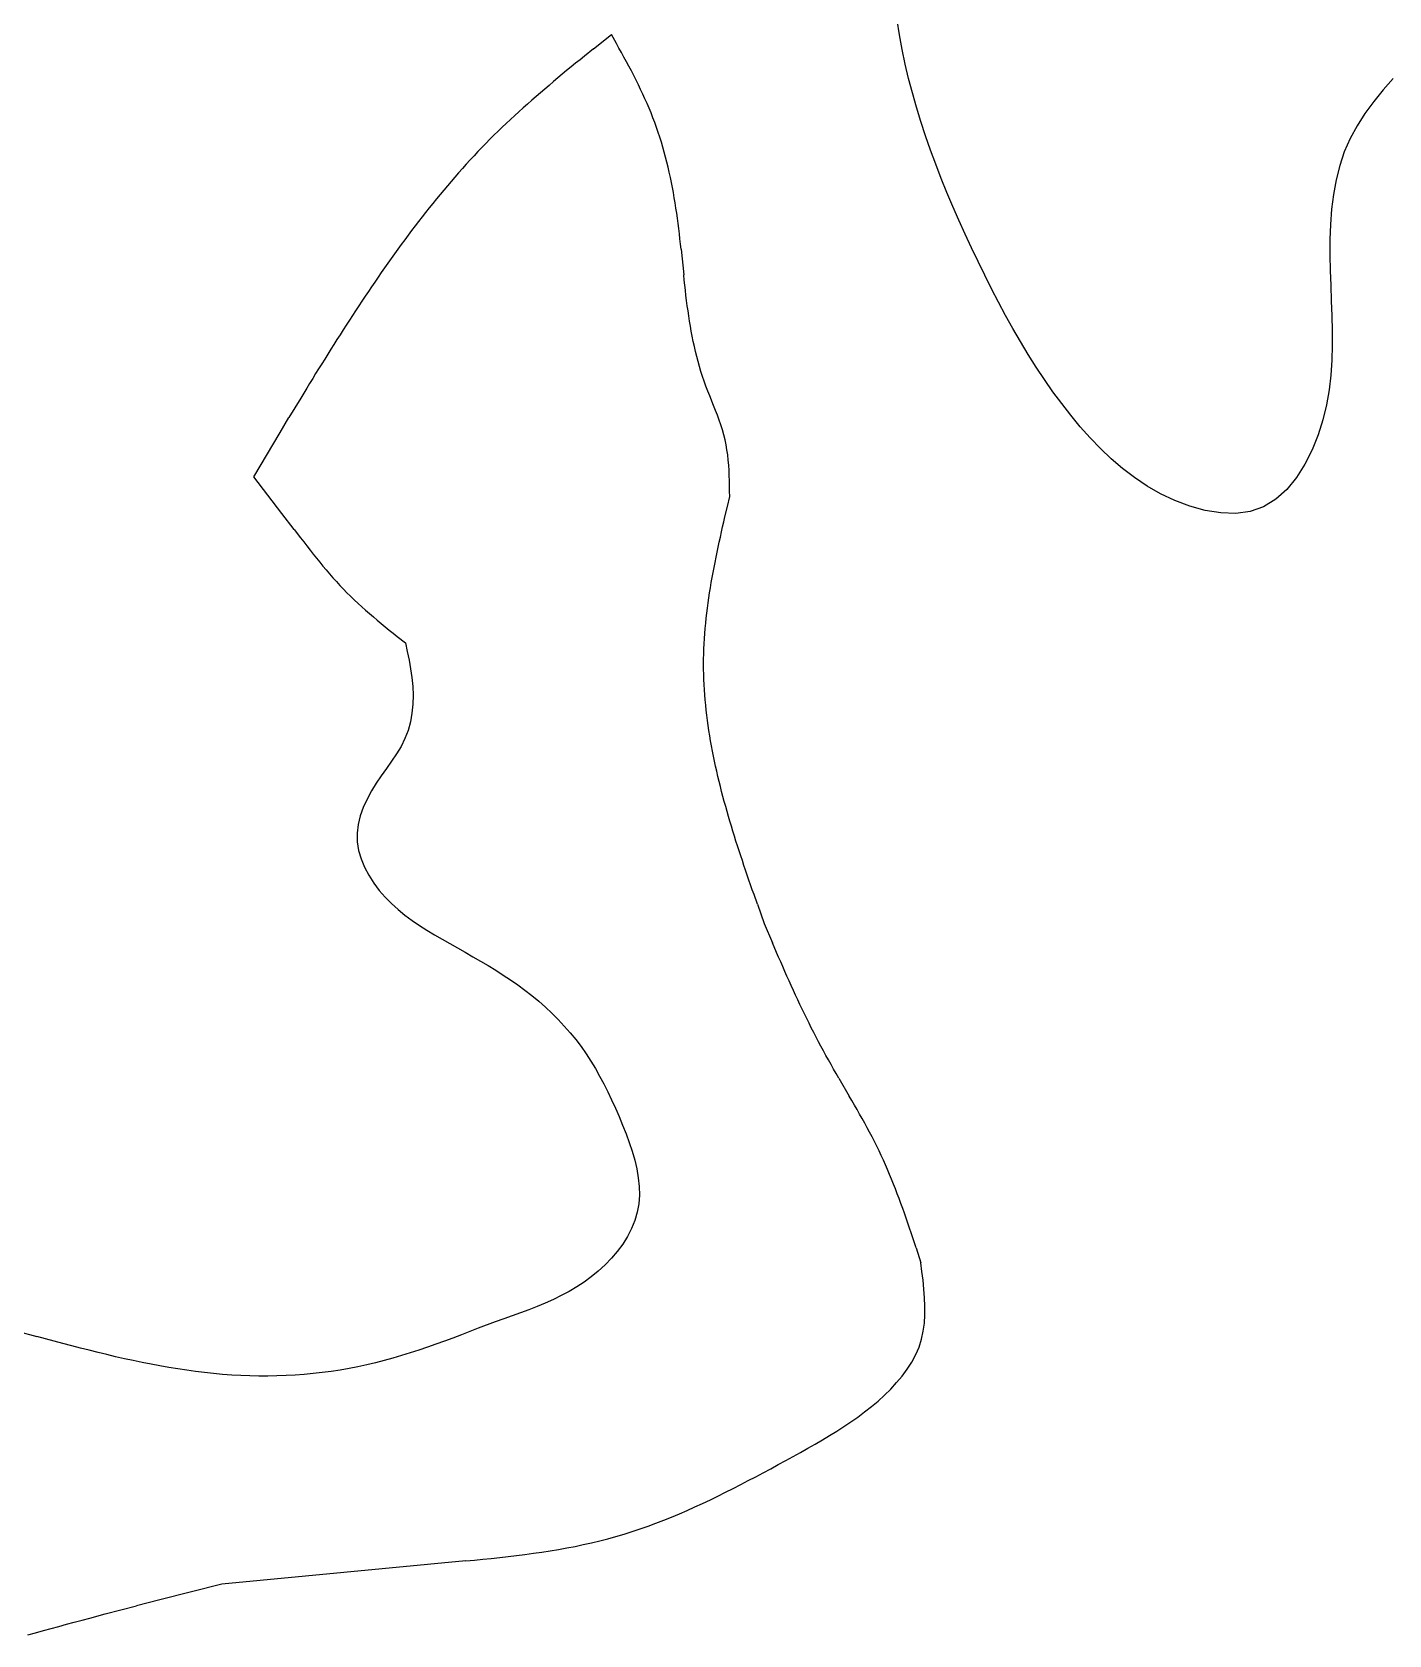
# Model space of a CAD drawing. Extents: x -3475 to 3475, y -2114 to 2114.
# Drawn here: x 1595.3 to 1986.8, y -1459 to -996.7 of the extents above; entities that cross this region are included whole.
import ezdxf

# ---------------------------------------------------------------- set-up
doc = ezdxf.new("R2010")
doc.units = 0
doc.header["$MEASUREMENT"] = 0
doc.layers.get('0').update_dxf_attribs({"linetype": 'CONTINUOUS'})

msp = doc.modelspace()

# ---------------------------------------------------------------- linework, layer by layer
for p, q in [((1845.56, -997.48), (1844.89, -993.27)), ((1757.29, -1001.51), (1762.47, -997.36)), ((1763.93, -999.98), (1762.47, -997.36)), ((1846.34, -1001.69), (1845.56, -997.48)), ((1757.29, -1001.51), (1754.71, -1003.59)), ((1764.66, -1001.29), (1763.93, -999.98)), ((1765.39, -1002.6), (1764.66, -1001.29)), ((1766.11, -1003.91), (1765.39, -1002.6)), ((1847.23, -1005.88), (1846.34, -1001.69)), ((1749.57, -1007.78), (1748.3, -1008.84)), ((1750.85, -1006.73), (1749.57, -1007.78)), ((1752.14, -1005.68), (1750.85, -1006.73)), ((1753.42, -1004.64), (1752.14, -1005.68)), ((1754.71, -1003.59), (1753.42, -1004.64)), ((1766.82, -1005.22), (1766.11, -1003.91)), ((1767.53, -1006.54), (1766.82, -1005.22)), ((1768.23, -1007.86), (1767.53, -1006.54)), ((1768.92, -1009.18), (1768.23, -1007.86)), ((1848.22, -1010.05), (1847.23, -1005.88)), ((1744.49, -1012.03), (1743.23, -1013.1)), ((1745.76, -1010.96), (1744.49, -1012.03)), ((1747.02, -1009.9), (1745.76, -1010.96)), ((1748.3, -1008.84), (1747.02, -1009.9)), ((1769.6, -1010.51), (1768.92, -1009.18)), ((1770.26, -1011.85), (1769.6, -1010.51)), ((1770.92, -1013.19), (1770.26, -1011.85)), ((1849.31, -1014.22), (1848.22, -1010.05)), ((1988.03, -1010.03), (1985.13, -1013.31)), ((1739.48, -1016.34), (1738.24, -1017.44)), ((1740.73, -1015.25), (1739.48, -1016.34)), ((1741.98, -1014.17), (1740.73, -1015.25)), ((1743.23, -1013.1), (1741.98, -1014.17)), ((1771.55, -1014.54), (1770.92, -1013.19)), ((1772.17, -1015.89), (1771.55, -1014.54)), ((1772.78, -1017.25), (1772.17, -1015.89)), ((1850.49, -1018.36), (1849.31, -1014.22)), ((1982.41, -1016.66), (1979.89, -1020.11)), ((1985.13, -1013.31), (1982.41, -1016.66)), ((1734.57, -1020.76), (1733.36, -1021.88)), ((1735.79, -1019.64), (1734.57, -1020.76)), ((1737.01, -1018.54), (1735.79, -1019.64)), ((1738.24, -1017.44), (1737.01, -1018.54)), ((1773.36, -1018.62), (1772.78, -1017.25)), ((1773.93, -1020), (1773.36, -1018.62)), ((1774.48, -1021.38), (1773.93, -1020)), ((1775, -1022.78), (1774.48, -1021.38)), ((1851.76, -1022.5), (1850.49, -1018.36)), ((1979.89, -1020.11), (1977.62, -1023.67)), ((1728.59, -1026.44), (1727.42, -1027.6)), ((1729.77, -1025.29), (1728.59, -1026.44)), ((1730.96, -1024.14), (1729.77, -1025.29)), ((1732.15, -1023), (1730.96, -1024.14)), ((1733.36, -1021.88), (1732.15, -1023)), ((1775.5, -1024.18), (1775, -1022.78)), ((1775.99, -1025.59), (1775.5, -1024.18)), ((1776.45, -1027.01), (1775.99, -1025.59)), ((1853.12, -1026.62), (1851.76, -1022.5)), ((1977.62, -1023.67), (1975.62, -1027.36)), ((1725.11, -1029.96), (1723.97, -1031.15)), ((1726.26, -1028.77), (1725.11, -1029.96)), ((1727.42, -1027.6), (1726.26, -1028.77)), ((1776.89, -1028.43), (1776.45, -1027.01)), ((1777.32, -1029.86), (1776.89, -1028.43)), ((1777.73, -1031.3), (1777.32, -1029.86)), ((1854.55, -1030.72), (1853.12, -1026.62)), ((1856.06, -1034.8), (1854.55, -1030.72)), ((1975.62, -1027.36), (1973.94, -1031.18)), ((1720.6, -1034.77), (1719.49, -1036)), ((1721.71, -1033.55), (1720.6, -1034.77)), ((1722.84, -1032.35), (1721.71, -1033.55)), ((1723.97, -1031.15), (1722.84, -1032.35)), ((1778.12, -1032.75), (1777.73, -1031.3)), ((1778.49, -1034.2), (1778.12, -1032.75)), ((1778.84, -1035.65), (1778.49, -1034.2)), ((1779.18, -1037.11), (1778.84, -1035.65)), ((1857.63, -1038.87), (1856.06, -1034.8)), ((1972.6, -1035.15), (1971.56, -1039.26)), ((1973.94, -1031.18), (1972.6, -1035.15)), ((1716.22, -1039.72), (1715.15, -1040.98)), ((1717.3, -1038.47), (1716.22, -1039.72)), ((1718.39, -1037.23), (1717.3, -1038.47)), ((1719.49, -1036), (1718.39, -1037.23)), ((1779.5, -1038.57), (1779.18, -1037.11)), ((1779.8, -1040.04), (1779.5, -1038.57)), ((1780.09, -1041.51), (1779.8, -1040.04)), ((1859.27, -1042.92), (1857.63, -1038.87)), ((1971.56, -1039.26), (1970.8, -1043.47)), ((1711.98, -1044.79), (1710.94, -1046.08)), ((1713.03, -1043.52), (1711.98, -1044.79)), ((1714.09, -1042.24), (1713.03, -1043.52)), ((1715.15, -1040.98), (1714.09, -1042.24)), ((1780.37, -1042.98), (1780.09, -1041.51)), ((1780.63, -1044.46), (1780.37, -1042.98)), ((1780.87, -1045.94), (1780.63, -1044.46)), ((1860.97, -1046.95), (1859.27, -1042.92)), ((1970.8, -1043.47), (1970.27, -1047.77)), ((1708.87, -1048.67), (1707.85, -1049.98)), ((1709.9, -1047.37), (1708.87, -1048.67)), ((1710.94, -1046.08), (1709.9, -1047.37)), ((1781.11, -1047.42), (1780.87, -1045.94)), ((1781.33, -1048.9), (1781.11, -1047.42)), ((1781.53, -1050.38), (1781.33, -1048.9)), ((1862.72, -1050.96), (1860.97, -1046.95)), ((1970.27, -1047.77), (1969.95, -1052.13)), ((1704.83, -1053.92), (1703.84, -1055.25)), ((1705.83, -1052.6), (1704.83, -1053.92)), ((1706.84, -1051.29), (1705.83, -1052.6)), ((1707.85, -1049.98), (1706.84, -1051.29)), ((1781.73, -1051.87), (1781.53, -1050.38)), ((1781.91, -1053.35), (1781.73, -1051.87)), ((1782.09, -1054.84), (1781.91, -1053.35)), ((1864.52, -1054.96), (1862.72, -1050.96)), ((1969.95, -1052.13), (1969.8, -1056.54)), ((1701.87, -1057.92), (1700.89, -1059.26)), ((1702.85, -1056.58), (1701.87, -1057.92)), ((1703.84, -1055.25), (1702.85, -1056.58)), ((1782.26, -1056.32), (1782.09, -1054.84)), ((1782.42, -1057.81), (1782.26, -1056.32)), ((1782.58, -1059.29), (1782.42, -1057.81)), ((1866.37, -1058.93), (1864.52, -1054.96)), ((1969.8, -1056.54), (1969.78, -1060.97)), ((1698, -1063.31), (1697.05, -1064.67)), ((1698.96, -1061.96), (1698, -1063.31)), ((1699.93, -1060.61), (1698.96, -1061.96)), ((1700.89, -1059.26), (1699.93, -1060.61)), ((1782.58, -1059.29), (1783.34, -1066.72)), ((1868.26, -1062.88), (1866.37, -1058.93)), ((1870.18, -1066.81), (1868.26, -1062.88)), ((1969.78, -1060.97), (1969.86, -1065.4)), ((1695.16, -1067.4), (1694.22, -1068.77)), ((1696.1, -1066.03), (1695.16, -1067.4)), ((1697.05, -1064.67), (1696.1, -1066.03)), ((1783.5, -1068.2), (1783.34, -1066.72)), ((1872.14, -1070.71), (1870.18, -1066.81)), ((1969.86, -1065.4), (1970, -1069.81)), ((1692.36, -1071.51), (1691.43, -1072.89)), ((1693.29, -1070.14), (1692.36, -1071.51)), ((1694.22, -1068.77), (1693.29, -1070.14)), ((1783.66, -1069.68), (1783.5, -1068.2)), ((1783.83, -1071.16), (1783.66, -1069.68)), ((1784, -1072.64), (1783.83, -1071.16)), ((1784.18, -1074.12), (1784, -1072.64)), ((1874.15, -1074.58), (1872.14, -1070.71)), ((1970, -1069.81), (1970.17, -1074.17)), ((1688.69, -1077.03), (1687.78, -1078.42)), ((1689.6, -1075.65), (1688.69, -1077.03)), ((1690.51, -1074.27), (1689.6, -1075.65)), ((1691.43, -1072.89), (1690.51, -1074.27)), ((1784.37, -1075.6), (1784.18, -1074.12)), ((1784.58, -1077.08), (1784.37, -1075.6)), ((1784.79, -1078.55), (1784.58, -1077.08)), ((1876.2, -1078.41), (1874.15, -1074.58)), ((1970.17, -1074.17), (1970.33, -1078.5)), ((1685.98, -1081.2), (1685.08, -1082.59)), ((1686.88, -1079.81), (1685.98, -1081.2)), ((1687.78, -1078.42), (1686.88, -1079.81)), ((1785.02, -1080.02), (1784.79, -1078.55)), ((1785.26, -1081.49), (1785.02, -1080.02)), ((1785.53, -1082.96), (1785.26, -1081.49)), ((1878.31, -1082.21), (1876.2, -1078.41)), ((1970.33, -1078.5), (1970.44, -1082.8)), ((1683.3, -1085.38), (1682.41, -1086.77)), ((1684.19, -1083.98), (1683.3, -1085.38)), ((1685.08, -1082.59), (1684.19, -1083.98)), ((1785.8, -1084.43), (1785.53, -1082.96)), ((1786.1, -1085.89), (1785.8, -1084.43)), ((1786.42, -1087.35), (1786.1, -1085.89)), ((1880.48, -1085.96), (1878.31, -1082.21)), ((1882.71, -1089.65), (1880.48, -1085.96)), ((1970.44, -1082.8), (1970.46, -1087.08)), ((1679.77, -1090.97), (1678.89, -1092.38)), ((1680.65, -1089.57), (1679.77, -1090.97)), ((1681.53, -1088.17), (1680.65, -1089.57)), ((1682.41, -1086.77), (1681.53, -1088.17)), ((1786.75, -1088.8), (1786.42, -1087.35)), ((1787.11, -1090.25), (1786.75, -1088.8)), ((1787.49, -1091.7), (1787.11, -1090.25)), ((1885.01, -1093.3), (1882.71, -1089.65)), ((1970.46, -1087.08), (1970.34, -1091.35)), ((1677.15, -1095.19), (1676.29, -1096.6)), ((1678.02, -1093.78), (1677.15, -1095.19)), ((1678.89, -1092.38), (1678.02, -1093.78)), ((1787.9, -1093.13), (1787.49, -1091.7)), ((1788.32, -1094.57), (1787.9, -1093.13)), ((1788.78, -1095.99), (1788.32, -1094.57)), ((1887.39, -1096.88), (1885.01, -1093.3)), ((1970.05, -1095.62), (1969.55, -1099.9)), ((1970.34, -1091.35), (1970.05, -1095.62)), ((1674.56, -1099.41), (1672.84, -1102.24)), ((1675.42, -1098), (1674.56, -1099.41)), ((1676.29, -1096.6), (1675.42, -1098)), ((1789.26, -1097.41), (1788.78, -1095.99)), ((1789.77, -1098.82), (1789.26, -1097.41)), ((1790.3, -1100.22), (1789.77, -1098.82)), ((1790.85, -1101.62), (1790.3, -1100.22)), ((1889.85, -1100.4), (1887.39, -1096.88)), ((1892.39, -1103.85), (1889.85, -1100.4)), ((1969.55, -1099.9), (1968.8, -1104.19)), ((1671.13, -1105.06), (1669.42, -1107.89)), ((1672.84, -1102.24), (1671.13, -1105.06)), ((1791.97, -1104.4), (1790.85, -1101.62)), ((1792.53, -1105.8), (1791.97, -1104.4)), ((1895.03, -1107.22), (1892.39, -1103.85)), ((1968.8, -1104.19), (1967.75, -1108.5)), ((1666.88, -1112.14), (1669.42, -1107.89)), ((1793.06, -1107.19), (1792.53, -1105.8)), ((1793.58, -1108.59), (1793.06, -1107.19)), ((1794.07, -1110), (1793.58, -1108.59)), ((1897.75, -1110.52), (1895.03, -1107.22)), ((1967.75, -1108.5), (1966.37, -1112.85)), ((1659.28, -1124.92), (1666.88, -1112.14)), ((1794.52, -1111.41), (1794.07, -1110)), ((1794.93, -1112.83), (1794.52, -1111.41)), ((1795.28, -1114.27), (1794.93, -1112.83)), ((1795.58, -1115.71), (1795.28, -1114.27)), ((1900.59, -1113.72), (1897.75, -1110.52)), ((1903.55, -1116.82), (1900.59, -1113.72)), ((1966.37, -1112.85), (1964.64, -1117.16)), ((1795.83, -1117.17), (1795.58, -1115.71)), ((1796.03, -1118.64), (1795.83, -1117.17)), ((1796.19, -1120.12), (1796.03, -1118.64)), ((1906.65, -1119.78), (1903.55, -1116.82)), ((1964.64, -1117.16), (1962.56, -1121.31)), ((1796.32, -1121.61), (1796.19, -1120.12)), ((1796.41, -1123.1), (1796.32, -1121.61)), ((1796.48, -1124.6), (1796.41, -1123.1)), ((1909.92, -1122.58), (1906.65, -1119.78)), ((1913.38, -1125.2), (1909.92, -1122.58)), ((1962.56, -1121.31), (1960.11, -1125.16)), ((1667.37, -1135.5), (1659.28, -1124.92)), ((1796.53, -1126.11), (1796.48, -1124.6)), ((1796.57, -1127.61), (1796.53, -1126.11)), ((1796.59, -1129.12), (1796.57, -1127.61)), ((1917.04, -1127.63), (1913.38, -1125.2)), ((1920.93, -1129.83), (1917.04, -1127.63)), ((1960.11, -1125.16), (1957.32, -1128.58)), ((1795.93, -1133.56), (1796.61, -1130.64)), ((1796.61, -1130.64), (1796.59, -1129.12)), ((1925.06, -1131.78), (1920.93, -1129.83)), ((1929.39, -1133.42), (1925.06, -1131.78)), ((1954.16, -1131.44), (1950.64, -1133.61)), ((1957.32, -1128.58), (1954.16, -1131.44)), ((1670.98, -1140.2), (1667.37, -1135.5)), ((1794.91, -1137.94), (1795.25, -1136.48)), ((1795.25, -1136.48), (1795.93, -1133.56)), ((1933.83, -1134.66), (1929.39, -1133.42)), ((1938.27, -1135.39), (1933.83, -1134.66)), ((1942.62, -1135.52), (1938.27, -1135.39)), ((1946.77, -1134.96), (1942.62, -1135.52)), ((1950.64, -1133.61), (1946.77, -1134.96)), ((1670.98, -1140.2), (1672.79, -1142.55)), ((1793.92, -1142.32), (1794.25, -1140.86)), ((1794.25, -1140.86), (1794.58, -1139.4)), ((1794.58, -1139.4), (1794.91, -1137.94)), ((1672.79, -1142.55), (1673.7, -1143.73)), ((1673.7, -1143.73), (1674.61, -1144.9)), ((1674.61, -1144.9), (1675.53, -1146.07)), ((1675.53, -1146.07), (1676.45, -1147.23)), ((1792.98, -1146.7), (1793.29, -1145.24)), ((1793.29, -1145.24), (1793.6, -1143.78)), ((1793.6, -1143.78), (1793.92, -1142.32)), ((1676.45, -1147.23), (1677.38, -1148.39)), ((1677.38, -1148.39), (1678.32, -1149.54)), ((1678.32, -1149.54), (1679.26, -1150.69)), ((1679.26, -1150.69), (1680.21, -1151.82)), ((1791.82, -1152.55), (1792.1, -1151.09)), ((1792.1, -1151.09), (1792.39, -1149.63)), ((1792.39, -1149.63), (1792.68, -1148.17)), ((1792.68, -1148.17), (1792.98, -1146.7)), ((1680.21, -1151.82), (1681.18, -1152.95)), ((1681.18, -1152.95), (1682.15, -1154.06)), ((1682.15, -1154.06), (1683.14, -1155.17)), ((1683.14, -1155.17), (1684.14, -1156.26)), ((1791.05, -1156.95), (1791.3, -1155.48)), ((1791.3, -1155.48), (1791.56, -1154.02)), ((1791.56, -1154.02), (1791.82, -1152.55)), ((1684.14, -1156.26), (1685.15, -1157.33)), ((1685.15, -1157.33), (1686.18, -1158.39)), ((1686.18, -1158.39), (1687.23, -1159.43)), ((1687.23, -1159.43), (1688.29, -1160.46)), ((1688.29, -1160.46), (1689.37, -1161.47)), ((1790.38, -1161.34), (1790.59, -1159.88)), ((1790.59, -1159.88), (1790.82, -1158.41)), ((1790.82, -1158.41), (1791.05, -1156.95)), ((1689.37, -1161.47), (1690.46, -1162.47)), ((1690.46, -1162.47), (1691.56, -1163.46)), ((1691.56, -1163.46), (1692.68, -1164.43)), ((1692.68, -1164.43), (1693.8, -1165.39)), ((1789.83, -1165.74), (1790, -1164.28)), ((1790, -1164.28), (1790.19, -1162.81)), ((1790.19, -1162.81), (1790.38, -1161.34)), ((1693.8, -1165.39), (1694.94, -1166.34)), ((1694.94, -1166.34), (1696.08, -1167.29)), ((1696.08, -1167.29), (1697.23, -1168.23)), ((1697.23, -1168.23), (1698.38, -1169.16)), ((1698.38, -1169.16), (1699.54, -1170.09)), ((1789.42, -1170.15), (1789.54, -1168.68)), ((1789.54, -1168.68), (1789.68, -1167.21)), ((1789.68, -1167.21), (1789.83, -1165.74)), ((1699.54, -1170.09), (1700.71, -1171.01)), ((1700.71, -1171.01), (1703.04, -1172.85)), ((1703.04, -1172.85), (1703.59, -1175.35)), ((1789.16, -1174.57), (1789.23, -1173.09)), ((1789.23, -1173.09), (1789.32, -1171.62)), ((1789.32, -1171.62), (1789.42, -1170.15)), ((1703.59, -1175.35), (1704.1, -1177.84)), ((1704.1, -1177.84), (1704.56, -1180.35)), ((1789.07, -1178.99), (1789.08, -1177.51)), ((1789.08, -1180.46), (1789.07, -1178.99)), ((1789.08, -1177.51), (1789.11, -1176.04)), ((1789.11, -1176.04), (1789.16, -1174.57)), ((1704.56, -1180.35), (1704.93, -1182.88)), ((1704.93, -1182.88), (1705.17, -1185.42)), ((1789.11, -1181.94), (1789.08, -1180.46)), ((1789.16, -1183.42), (1789.11, -1181.94)), ((1789.23, -1184.89), (1789.16, -1183.42)), ((1705.17, -1185.42), (1705.28, -1187.98)), ((1705.28, -1187.98), (1705.2, -1190.57)), ((1789.32, -1186.37), (1789.23, -1184.89)), ((1789.42, -1187.85), (1789.32, -1186.37)), ((1789.54, -1189.33), (1789.42, -1187.85)), ((1705.2, -1190.57), (1704.94, -1193.14)), ((1789.68, -1190.8), (1789.54, -1189.33)), ((1789.84, -1192.28), (1789.68, -1190.8)), ((1790.01, -1193.75), (1789.84, -1192.28)), ((1704.48, -1195.67), (1703.81, -1198.13)), ((1704.94, -1193.14), (1704.48, -1195.67)), ((1790.2, -1195.23), (1790.01, -1193.75)), ((1790.41, -1196.7), (1790.2, -1195.23)), ((1790.63, -1198.18), (1790.41, -1196.7)), ((1702.91, -1200.48), (1701.78, -1202.72)), ((1703.81, -1198.13), (1702.91, -1200.48)), ((1790.86, -1199.65), (1790.63, -1198.18)), ((1791.11, -1201.12), (1790.86, -1199.65)), ((1791.37, -1202.59), (1791.11, -1201.12)), ((1700.49, -1204.88), (1699.08, -1206.98)), ((1701.78, -1202.72), (1700.49, -1204.88)), ((1791.65, -1204.06), (1791.37, -1202.59)), ((1791.94, -1205.52), (1791.65, -1204.06)), ((1792.24, -1206.99), (1791.94, -1205.52)), ((1696.1, -1211.18), (1694.63, -1213.34)), ((1697.6, -1209.07), (1696.1, -1211.18)), ((1699.08, -1206.98), (1697.6, -1209.07)), ((1792.55, -1208.45), (1792.24, -1206.99)), ((1792.88, -1209.91), (1792.55, -1208.45)), ((1793.22, -1211.36), (1792.88, -1209.91)), ((1793.56, -1212.82), (1793.22, -1211.36)), ((1693.24, -1215.58), (1691.98, -1217.91)), ((1694.63, -1213.34), (1693.24, -1215.58)), ((1793.92, -1214.27), (1793.56, -1212.82)), ((1794.29, -1215.71), (1793.92, -1214.27)), ((1794.67, -1217.16), (1794.29, -1215.71)), ((1690.89, -1220.3), (1690.03, -1222.74)), ((1691.98, -1217.91), (1690.89, -1220.3)), ((1795.05, -1218.6), (1794.67, -1217.16)), ((1795.45, -1220.04), (1795.05, -1218.6)), ((1795.85, -1221.47), (1795.45, -1220.04)), ((1689.42, -1225.22), (1689.11, -1227.72)), ((1690.03, -1222.74), (1689.42, -1225.22)), ((1796.26, -1222.91), (1795.85, -1221.47)), ((1796.68, -1224.33), (1796.26, -1222.91)), ((1797.1, -1225.76), (1796.68, -1224.33)), ((1689.11, -1227.72), (1689.16, -1230.22)), ((1797.54, -1227.18), (1797.1, -1225.76)), ((1797.97, -1228.6), (1797.54, -1227.18)), ((1798.42, -1230.02), (1797.97, -1228.6)), ((1689.16, -1230.22), (1689.55, -1232.71)), ((1689.55, -1232.71), (1690.26, -1235.17)), ((1798.87, -1231.43), (1798.42, -1230.02)), ((1799.33, -1232.84), (1798.87, -1231.43)), ((1799.79, -1234.25), (1799.33, -1232.84)), ((1800.26, -1235.66), (1799.79, -1234.25)), ((1690.26, -1235.17), (1691.25, -1237.58)), ((1691.25, -1237.58), (1692.48, -1239.9)), ((1800.73, -1237.07), (1800.26, -1235.66)), ((1801.2, -1238.47), (1800.73, -1237.07)), ((1801.68, -1239.87), (1801.2, -1238.47)), ((1692.48, -1239.9), (1693.91, -1242.14)), ((1693.91, -1242.14), (1695.5, -1244.25)), ((1802.16, -1241.27), (1801.68, -1239.87)), ((1802.65, -1242.67), (1802.16, -1241.27)), ((1803.14, -1244.07), (1802.65, -1242.67)), ((1695.5, -1244.25), (1697.21, -1246.24)), ((1697.21, -1246.24), (1699.03, -1248.08)), ((1699.03, -1248.08), (1700.93, -1249.8)), ((1803.63, -1245.47), (1803.14, -1244.07)), ((1804.61, -1248.26), (1803.63, -1245.47)), ((1804.61, -1248.26), (1806.6, -1253.84)), ((1700.93, -1249.8), (1702.92, -1251.41)), ((1702.92, -1251.41), (1704.97, -1252.92)), ((1704.97, -1252.92), (1707.08, -1254.36)), ((1707.08, -1254.36), (1709.23, -1255.73)), ((1709.23, -1255.73), (1711.42, -1257.05)), ((1711.42, -1257.05), (1713.63, -1258.34)), ((1806.6, -1253.84), (1808.95, -1259.37)), ((1713.63, -1258.34), (1715.86, -1259.6)), ((1715.86, -1259.6), (1720.31, -1262.12)), ((1720.31, -1262.12), (1722.53, -1263.39)), ((1810.13, -1262.13), (1808.95, -1259.37)), ((1810.73, -1263.5), (1810.13, -1262.13)), ((1722.53, -1263.39), (1724.74, -1264.67)), ((1724.74, -1264.67), (1726.93, -1265.97)), ((1726.93, -1265.97), (1729.11, -1267.31)), ((1811.33, -1264.88), (1810.73, -1263.5)), ((1811.93, -1266.26), (1811.33, -1264.88)), ((1812.53, -1267.63), (1811.93, -1266.26)), ((1729.11, -1267.31), (1731.26, -1268.67)), ((1731.26, -1268.67), (1733.38, -1270.08)), ((1733.38, -1270.08), (1735.47, -1271.54)), ((1813.14, -1269), (1812.53, -1267.63)), ((1813.75, -1270.37), (1813.14, -1269)), ((1814.36, -1271.74), (1813.75, -1270.37)), ((1735.47, -1271.54), (1737.53, -1273.05)), ((1737.53, -1273.05), (1739.54, -1274.62)), ((1739.54, -1274.62), (1741.52, -1276.25)), ((1814.98, -1273.1), (1814.36, -1271.74)), ((1815.61, -1274.47), (1814.98, -1273.1)), ((1816.24, -1275.83), (1815.61, -1274.47)), ((1816.88, -1277.18), (1816.24, -1275.83)), ((1741.52, -1276.25), (1743.44, -1277.95)), ((1743.44, -1277.95), (1745.31, -1279.71)), ((1745.31, -1279.71), (1747.13, -1281.53)), ((1817.52, -1278.54), (1816.88, -1277.18)), ((1818.17, -1279.89), (1817.52, -1278.54)), ((1818.83, -1281.23), (1818.17, -1279.89)), ((1747.13, -1281.53), (1748.88, -1283.41)), ((1748.88, -1283.41), (1750.56, -1285.33)), ((1750.56, -1285.33), (1752.18, -1287.31)), ((1819.49, -1282.58), (1818.83, -1281.23)), ((1820.16, -1283.92), (1819.49, -1282.58)), ((1820.84, -1285.25), (1820.16, -1283.92)), ((1821.53, -1286.59), (1820.84, -1285.25)), ((1752.18, -1287.31), (1753.71, -1289.33)), ((1753.71, -1289.33), (1755.17, -1291.4)), ((1822.23, -1287.91), (1821.53, -1286.59)), ((1822.93, -1289.24), (1822.23, -1287.91)), ((1823.65, -1290.55), (1822.93, -1289.24)), ((1755.17, -1291.4), (1756.55, -1293.51)), ((1756.55, -1293.51), (1757.85, -1295.66)), ((1824.38, -1291.87), (1823.65, -1290.55)), ((1825.11, -1293.18), (1824.38, -1291.87)), ((1825.85, -1294.48), (1825.11, -1293.18)), ((1826.59, -1295.79), (1825.85, -1294.48)), ((1757.85, -1295.66), (1759.09, -1297.86)), ((1759.09, -1297.86), (1760.28, -1300.1)), ((1827.34, -1297.09), (1826.59, -1295.79)), ((1828.09, -1298.39), (1827.34, -1297.09)), ((1828.09, -1298.39), (1831.12, -1303.58)), ((1760.28, -1300.1), (1761.43, -1302.38)), ((1761.43, -1302.38), (1762.53, -1304.71)), ((1831.87, -1304.88), (1831.12, -1303.58)), ((1762.53, -1304.71), (1763.62, -1307.08)), ((1763.62, -1307.08), (1764.68, -1309.5)), ((1832.62, -1306.18), (1831.87, -1304.88)), ((1833.36, -1307.48), (1832.62, -1306.18)), ((1834.1, -1308.79), (1833.36, -1307.48)), ((1764.68, -1309.5), (1765.72, -1311.96)), ((1765.72, -1311.96), (1766.72, -1314.45)), ((1834.84, -1310.1), (1834.1, -1308.79)), ((1835.56, -1311.41), (1834.84, -1310.1)), ((1836.28, -1312.72), (1835.56, -1311.41)), ((1836.99, -1314.04), (1836.28, -1312.72)), ((1766.72, -1314.45), (1767.65, -1316.97)), ((1767.65, -1316.97), (1768.49, -1319.5)), ((1837.68, -1315.37), (1836.99, -1314.04)), ((1838.37, -1316.7), (1837.68, -1315.37)), ((1839.04, -1318.03), (1838.37, -1316.7)), ((1768.49, -1319.5), (1769.22, -1322.05)), ((1769.22, -1322.05), (1769.81, -1324.59)), ((1839.7, -1319.37), (1839.04, -1318.03)), ((1840.34, -1320.72), (1839.7, -1319.37)), ((1840.96, -1322.08), (1840.34, -1320.72)), ((1841.58, -1323.44), (1840.96, -1322.08)), ((1769.81, -1324.59), (1770.24, -1327.13)), ((1842.17, -1324.81), (1841.58, -1323.44)), ((1842.76, -1326.19), (1842.17, -1324.81)), ((1843.33, -1327.57), (1842.76, -1326.19)), ((1770.24, -1327.13), (1770.49, -1329.66)), ((1770.49, -1329.66), (1770.54, -1332.17)), ((1843.89, -1328.96), (1843.33, -1327.57)), ((1844.43, -1330.36), (1843.89, -1328.96)), ((1844.97, -1331.75), (1844.43, -1330.36)), ((1770.37, -1334.64), (1769.94, -1337.08)), ((1770.54, -1332.17), (1770.37, -1334.64)), ((1845.5, -1333.16), (1844.97, -1331.75)), ((1846.01, -1334.57), (1845.5, -1333.16)), ((1846.52, -1335.98), (1846.01, -1334.57)), ((1847.02, -1337.39), (1846.52, -1335.98)), ((1769.25, -1339.47), (1768.3, -1341.81)), ((1769.94, -1337.08), (1769.25, -1339.47)), ((1847.52, -1338.81), (1847.02, -1337.39)), ((1848, -1340.23), (1847.52, -1338.81)), ((1848.49, -1341.66), (1848, -1340.23)), ((1767.13, -1344.08), (1765.75, -1346.27)), ((1768.3, -1341.81), (1767.13, -1344.08)), ((1848.96, -1343.08), (1848.49, -1341.66)), ((1849.43, -1344.51), (1848.96, -1343.08)), ((1849.9, -1345.94), (1849.43, -1344.51)), ((1764.19, -1348.38), (1762.48, -1350.38)), ((1765.75, -1346.27), (1764.19, -1348.38)), ((1850.37, -1347.37), (1849.9, -1345.94)), ((1850.37, -1347.37), (1851.76, -1351.67)), ((1758.7, -1354.06), (1756.68, -1355.72)), ((1760.65, -1352.28), (1758.7, -1354.06)), ((1762.48, -1350.38), (1760.65, -1352.28)), ((1852.09, -1354.21), (1851.76, -1351.67)), ((1852.4, -1356.74), (1852.09, -1354.21)), ((1752.46, -1358.65), (1750.26, -1359.96)), ((1754.6, -1357.24), (1752.46, -1358.65)), ((1756.68, -1355.72), (1754.6, -1357.24)), ((1852.66, -1359.26), (1852.4, -1356.74)), ((1852.85, -1361.76), (1852.66, -1359.26)), ((1743.4, -1363.34), (1741.04, -1364.32)), ((1745.73, -1362.29), (1743.4, -1363.34)), ((1748.01, -1361.16), (1745.73, -1362.29)), ((1750.26, -1359.96), (1748.01, -1361.16)), ((1852.95, -1364.24), (1852.85, -1361.76)), ((1579.06, -1368.2), (1596.67, -1372.96)), ((1731.4, -1367.84), (1728.96, -1368.67)), ((1733.83, -1367), (1731.4, -1367.84)), ((1736.25, -1366.15), (1733.83, -1367)), ((1738.66, -1365.26), (1736.25, -1366.15)), ((1741.04, -1364.32), (1738.66, -1365.26)), ((1852.78, -1369.08), (1852.93, -1366.68)), ((1852.93, -1366.68), (1852.95, -1364.24)), ((1599.18, -1373.64), (1596.67, -1372.96)), ((1719.2, -1372.47), (1716.76, -1373.4)), ((1721.65, -1371.53), (1719.2, -1372.47)), ((1724.08, -1370.58), (1721.65, -1371.53)), ((1728.96, -1368.67), (1724.08, -1370.58)), ((1851.95, -1373.75), (1852.45, -1371.44)), ((1852.45, -1371.44), (1852.78, -1369.08)), ((1601.7, -1374.31), (1599.18, -1373.64)), ((1604.23, -1374.97), (1601.7, -1374.31)), ((1606.76, -1375.63), (1604.23, -1374.97)), ((1609.29, -1376.28), (1606.76, -1375.63)), ((1611.82, -1376.93), (1609.29, -1376.28)), ((1614.36, -1377.55), (1611.82, -1376.93)), ((1616.9, -1378.17), (1614.36, -1377.55)), ((1704.44, -1377.69), (1701.95, -1378.47)), ((1706.92, -1376.89), (1704.44, -1377.69)), ((1709.39, -1376.05), (1706.92, -1376.89)), ((1711.85, -1375.19), (1709.39, -1376.05)), ((1714.31, -1374.3), (1711.85, -1375.19)), ((1716.76, -1373.4), (1714.31, -1374.3)), ((1850.29, -1378.18), (1851.23, -1375.99)), ((1851.23, -1375.99), (1851.95, -1373.75)), ((1619.44, -1378.77), (1616.9, -1378.17)), ((1621.99, -1379.35), (1619.44, -1378.77)), ((1624.54, -1379.9), (1621.99, -1379.35)), ((1627.1, -1380.44), (1624.54, -1379.9)), ((1629.66, -1380.95), (1627.1, -1380.44)), ((1632.23, -1381.43), (1629.66, -1380.95)), ((1634.8, -1381.89), (1632.23, -1381.43)), ((1637.37, -1382.31), (1634.8, -1381.89)), ((1639.95, -1382.7), (1637.37, -1382.31)), ((1686.79, -1382.18), (1684.21, -1382.63)), ((1689.35, -1381.69), (1686.79, -1382.18)), ((1691.89, -1381.14), (1689.35, -1381.69)), ((1694.43, -1380.54), (1691.89, -1381.14)), ((1696.95, -1379.89), (1694.43, -1380.54)), ((1699.46, -1379.2), (1696.95, -1379.89)), ((1701.95, -1378.47), (1699.46, -1379.2)), ((1846.37, -1384.34), (1847.84, -1382.35)), ((1847.84, -1382.35), (1849.15, -1380.3)), ((1849.15, -1380.3), (1850.29, -1378.18)), ((1642.53, -1383.06), (1639.95, -1382.7)), ((1645.12, -1383.37), (1642.53, -1383.06)), ((1647.72, -1383.65), (1645.12, -1383.37)), ((1650.31, -1383.89), (1647.72, -1383.65)), ((1652.92, -1384.08), (1650.31, -1383.89)), ((1655.53, -1384.22), (1652.92, -1384.08)), ((1658.14, -1384.32), (1655.53, -1384.22)), ((1660.75, -1384.37), (1658.14, -1384.32)), ((1663.37, -1384.37), (1660.75, -1384.37)), ((1665.99, -1384.33), (1663.37, -1384.37)), ((1668.61, -1384.23), (1665.99, -1384.33)), ((1671.22, -1384.09), (1668.61, -1384.23)), ((1673.83, -1383.9), (1671.22, -1384.09)), ((1676.44, -1383.66), (1673.83, -1383.9)), ((1679.04, -1383.36), (1676.44, -1383.66)), ((1681.63, -1383.02), (1679.04, -1383.36)), ((1684.21, -1382.63), (1681.63, -1383.02)), ((1843.06, -1388.09), (1844.77, -1386.25)), ((1844.77, -1386.25), (1846.37, -1384.34)), ((1837.49, -1393.16), (1839.4, -1391.55)), ((1839.4, -1391.55), (1841.26, -1389.86)), ((1841.26, -1389.86), (1843.06, -1388.09)), ((1831.59, -1397.59), (1833.58, -1396.17)), ((1833.58, -1396.17), (1835.55, -1394.7)), ((1835.55, -1394.7), (1837.49, -1393.16)), ((1825.45, -1401.54), (1827.52, -1400.26)), ((1827.52, -1400.26), (1829.56, -1398.95)), ((1829.56, -1398.95), (1831.59, -1397.59)), ((1817.03, -1406.37), (1819.15, -1405.19)), ((1819.15, -1405.19), (1821.26, -1403.99)), ((1821.26, -1403.99), (1823.36, -1402.78)), ((1823.36, -1402.78), (1825.45, -1401.54)), ((1808.47, -1411.07), (1810.62, -1409.9)), ((1810.62, -1409.9), (1812.76, -1408.73)), ((1812.76, -1408.73), (1814.9, -1407.55)), ((1814.9, -1407.55), (1817.03, -1406.37)), ((1799.81, -1415.67), (1801.98, -1414.53)), ((1801.98, -1414.53), (1804.15, -1413.39)), ((1804.15, -1413.39), (1806.31, -1412.23)), ((1806.31, -1412.23), (1808.47, -1411.07)), ((1791.03, -1420.04), (1793.23, -1418.98)), ((1793.23, -1418.98), (1795.43, -1417.89)), ((1795.43, -1417.89), (1797.62, -1416.79)), ((1797.62, -1416.79), (1799.81, -1415.67)), ((1779.86, -1425.02), (1782.11, -1424.08)), ((1782.11, -1424.08), (1784.35, -1423.11)), ((1784.35, -1423.11), (1786.59, -1422.11)), ((1786.59, -1422.11), (1788.81, -1421.09)), ((1788.81, -1421.09), (1791.03, -1420.04)), ((1768.44, -1429.23), (1770.75, -1428.46)), ((1770.75, -1428.46), (1773.04, -1427.65)), ((1773.04, -1427.65), (1775.32, -1426.81)), ((1775.32, -1426.81), (1777.6, -1425.93)), ((1777.6, -1425.93), (1779.86, -1425.02)), ((1751.99, -1433.48), (1754.37, -1432.99)), ((1754.37, -1432.99), (1756.74, -1432.46)), ((1756.74, -1432.46), (1759.11, -1431.9)), ((1759.11, -1431.9), (1761.46, -1431.3)), ((1761.46, -1431.3), (1763.8, -1430.65)), ((1763.8, -1430.65), (1766.12, -1429.96)), ((1766.12, -1429.96), (1768.44, -1429.23)), ((1720.5, -1437.67), (1650.1, -1444.39)), ((1720.5, -1437.67), (1722.94, -1437.43)), ((1722.94, -1437.43), (1725.38, -1437.19)), ((1725.38, -1437.19), (1727.82, -1436.94)), ((1727.82, -1436.94), (1730.25, -1436.68)), ((1730.25, -1436.68), (1732.69, -1436.4)), ((1732.69, -1436.4), (1735.12, -1436.11)), ((1735.12, -1436.11), (1737.55, -1435.81)), ((1737.55, -1435.81), (1739.97, -1435.48)), ((1739.97, -1435.48), (1742.39, -1435.13)), ((1742.39, -1435.13), (1744.8, -1434.76)), ((1744.8, -1434.76), (1747.2, -1434.36)), ((1747.2, -1434.36), (1749.6, -1433.94)), ((1749.6, -1433.94), (1751.99, -1433.48)), ((1650.1, -1444.39), (1632.15, -1448.93)), ((1616.46, -1452.98), (1620.94, -1451.81)), ((1620.94, -1451.81), (1625.42, -1450.66)), ((1632.15, -1448.93), (1625.42, -1450.66)), ((1603.05, -1456.57), (1605.28, -1455.96)), ((1605.28, -1455.96), (1607.52, -1455.36)), ((1607.52, -1455.36), (1609.75, -1454.76)), ((1609.75, -1454.76), (1611.99, -1454.16)), ((1611.99, -1454.16), (1616.46, -1452.98)), ((1594.13, -1459.03), (1596.36, -1458.41)), ((1596.36, -1458.41), (1598.59, -1457.79)), ((1598.59, -1457.79), (1600.82, -1457.18)), ((1600.82, -1457.18), (1603.05, -1456.57))]:
    msp.add_line(p, q)

doc.saveas('drawing.dxf')
